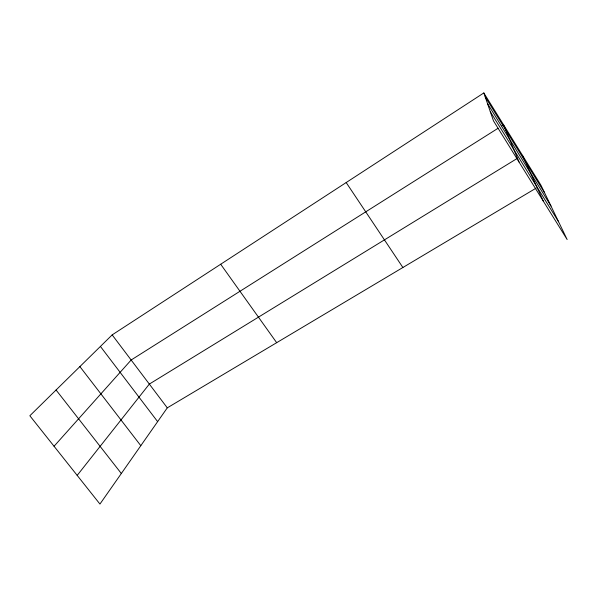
<?xml version="1.0" encoding="UTF-8"?>
<svg xmlns="http://www.w3.org/2000/svg" width="597" height="597" viewBox="0 0 597 597"><rect width="100%" height="100%" fill="white"/><g stroke="black" fill="none" stroke-linecap="round" stroke-linejoin="round"><path stroke-width="0.9" d="M536.173 188.107L167.287 407.848L99.945 504.062L29.85 415.758L112.169 334.887L483.831 92.938L540.964 185.257L567.15 239.546L493.473 120.855L483.831 92.938M77.185 475.384L149.332 384.08L517.689 158.145M54.058 446.257L131.146 360.006L498.062 128.273M501.98 125.795L503.555 124.803L519.017 162.011M56.073 389.998L121.333 473.511M79.886 366.595L140.81 445.683M100.415 346.432L157.63 421.639M112.169 334.887L167.287 407.848M220.689 264.24L276.68 342.685M346.178 182.548L402.885 267.508M485.152 96.759L544.568 192.734M487.503 103.565L550.971 206.017M490.301 111.669L558.568 221.763M522.397 155.257L543.322 201.159"/></g></svg>
